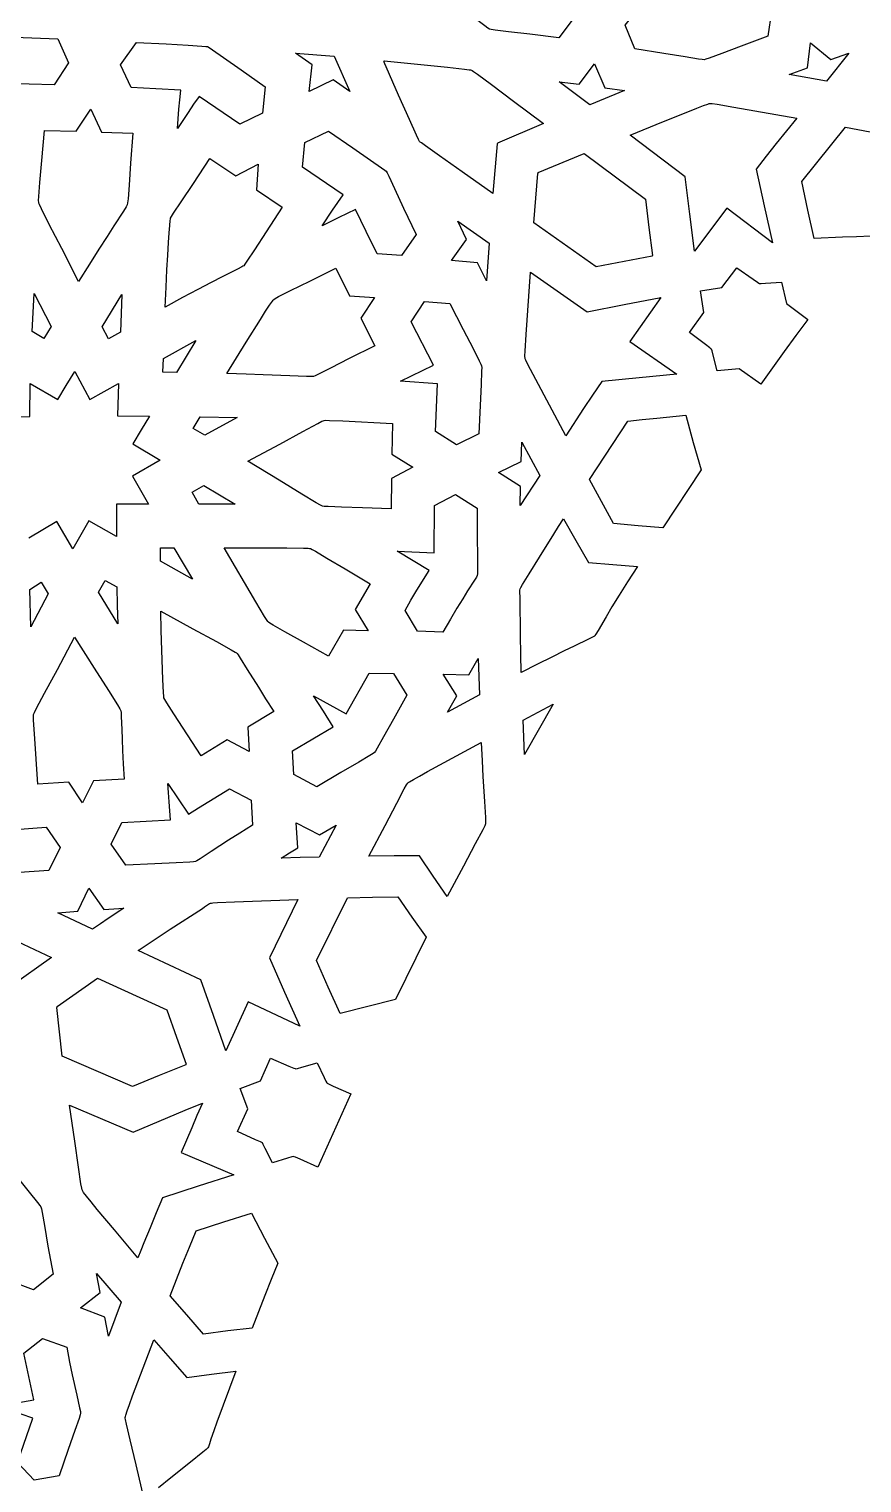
# Model space of a CAD drawing. Extents: x 2600 to 3740, y -1616 to -476.
# Drawn here: x 2776 to 2853.4, y -916 to -780.9 of the extents above; entities that cross this region are included whole.
import ezdxf

# ---------------------------------------------------------------- set-up
doc = ezdxf.new("R2010")
doc.units = 0
doc.layers.add('LAYER_1', color=18, linetype='CONTINUOUS')
doc.layers.add('LAYER_2', color=174, linetype='CONTINUOUS')

msp = doc.modelspace()

# ---------------------------------------------------------------- linework, layer by layer
at = {"layer": 'LAYER_1'}
for points in [[(2821.300599411117, -777.0627930925489), (2823.566145476207, -777.3661534397866), (2825.829499557602, -777.6854737566114), (2826.682832077133, -779.7864259050489), (2825.255372360336, -781.6857484148145), (2822.552663780312, -781.340700442544), (2820.573290685559, -781.1024695990899), (2819.321936577609, -780.9503346454318), (2818.970730237913, -780.9000777400822), (2818.803284957992, -780.8635743425489), (2818.656861905416, -780.7732897771189), (2818.368218532429, -780.5647994278002), (2817.360315828952, -779.8001764678745), (2815.771666855034, -778.5836556435282), (2813.594361618148, -776.9291871355176), (2813.910828903305, -774.5101502702832), (2816.029939010727, -773.5912354753614), (2819.652192428695, -776.380206422627), (2820.71073712868, -774.9972939209289), (2821.790864303695, -773.6311219499707), (2821.53450573666, -775.3453882829498), (2821.413770430013, -776.2035885767898)], [(2844.684602096664, -781.523761110127), (2842.198408195251, -782.4438191072481), (2840.383187812919, -783.1275832806032), (2839.234398754588, -783.5571124551459), (2838.908496535962, -783.6709323006606), (2838.74749882518, -783.7144654558301), (2838.576520148973, -783.702280397435), (2838.225321931333, -783.6517669277002), (2836.981595886645, -783.4462630695233), (2835.014978720891, -783.1189705119216), (2832.324128463852, -782.6909058855176), (2831.421723678695, -780.494708375752), (2832.82367070018, -778.7446168230176), (2837.314454391586, -779.4706300066114), (2837.792298629867, -776.1101563737989), (2839.067750290023, -779.3051026628614), (2843.232728317367, -777.7616151140332), (2844.999299362289, -779.2125428484082)], [(2779.678742721664, -783.9956239030957), (2778.333527877914, -786.0433839128614), (2773.679108932602, -785.9183839128614), (2773.353883102523, -789.5607789323926), (2771.869050338852, -786.3698914812207), (2767.587739303695, -788.7243226335645), (2765.661897018539, -787.4925721452832), (2765.902650192367, -784.9416383073926), (2768.46135868388, -783.5159395935733), (2770.331540869677, -782.4690161532819), (2771.518039435569, -781.8144096494209), (2771.856420700367, -781.6384570183088), (2772.025697067367, -781.5656617448926), (2772.200252580763, -781.5531169943081), (2772.562458694345, -781.5537899113447), (2773.848868270035, -781.5892787301976), (2778.662995651352, -781.7582581804395)], [(2797.706574752914, -788.674884157002), (2795.589021041977, -789.700274782002), (2791.817200973617, -787.1171754167676), (2791.301712891279, -787.858236771513), (2790.792832391361, -788.6038884528017), (2789.791871383773, -790.1065095232129), (2789.940207953297, -788.3211635265857), (2790.02215971889, -787.4291864667608), (2790.112153366195, -786.5380128191114), (2787.799179636527, -786.4128648199465), (2785.485352829086, -786.3045838640332), (2784.511597946273, -784.1815064714551), (2785.976044967758, -782.0957215593457), (2788.753867803098, -782.2467825983424), (2790.7865977612, -782.3562676072319), (2792.071155814768, -782.4355772484282), (2792.431908181323, -782.467479013146), (2792.604462936508, -782.4961121843457), (2792.754348271936, -782.5803088436112), (2793.050639169168, -782.7776514725848), (2794.086225687141, -783.5043816934947), (2795.718798566613, -784.6615169547518), (2797.955933883773, -786.2342713640332)], [(2850.111695602523, -785.7098573015332), (2846.657288864242, -785.0776551530957), (2848.348206832992, -784.4680054948926), (2848.652711227523, -782.1457398698926), (2850.529267624008, -783.6874268816114), (2852.213166549789, -783.0927308366895)], [(2805.812745407211, -786.6779053972364), (2804.28378422557, -785.588702516377), (2802.053529098617, -786.6503480241895), (2802.305970504867, -784.1797059343457), (2800.777009323227, -783.0905030534864), (2804.34823735057, -783.385333375752)], [(2819.549134567367, -791.4569581316114), (2819.543427780258, -791.5024140642286), (2819.501954391586, -791.5218842790723), (2819.106965377914, -796.1485474870801), (2816.253723774663, -794.1283685189496), (2814.160524845975, -792.6579024282918), (2812.841274027495, -791.7222180955437), (2812.476224608222, -791.4502531135224), (2812.368104349589, -791.362423372999), (2812.309876754867, -791.3063844011426), (2812.266757719197, -791.2402098159679), (2812.202199762671, -791.120359159275), (2812.008191625804, -790.7200768102672), (2811.356578228051, -789.2803182222832), (2810.345829181597, -786.9942635000962), (2808.96673710643, -783.8690675066114), (2809.045686081039, -783.8753541277051), (2809.015321090805, -783.8022034929395), (2812.413722661015, -784.1481556311417), (2814.900234860744, -784.4030169057196), (2816.470893874234, -784.5778007585753), (2816.911539743715, -784.6386053524519), (2817.045474997965, -784.6629631138564), (2817.121735885727, -784.6835206316114), (2817.193025509035, -784.7215809004465), (2817.309967433992, -784.7972682676296), (2817.681427379942, -785.0604090292554), (2818.978985993648, -786.0259477870527), (2821.024318784351, -787.5622926204496), (2823.827332809555, -789.6515992448926)], [(2829.514130905258, -786.3196900652051), (2831.354737594711, -786.5758546159864), (2828.125245407211, -787.9045899675489), (2825.276887252914, -785.7531617448926), (2827.126862838852, -785.9966004655957), (2828.557496383773, -784.0911744402051)], [(2843.597718551742, -793.8782685564161), (2844.339343305303, -797.3041981341647), (2845.099915817367, -800.7259705827832), (2840.860566452133, -797.5238831804395), (2837.86126835643, -801.5186799333692), (2837.417663471937, -798.0612797420455), (2836.991731002914, -794.6016572282911), (2831.863282516586, -790.7280152605176), (2834.967144920503, -789.4638015240484), (2837.240745953443, -788.5444014551797), (2838.066278503926, -788.2167481149158), (2838.684341769419, -787.9785880741363), (2839.094967769175, -787.8310179603693), (2839.222501800417, -787.7915468222179), (2839.298188522445, -787.7751344011426), (2839.377384660445, -787.7762943462635), (2839.513247958449, -787.7895460461154), (2839.954921773194, -787.8516317736128), (2841.517678448716, -788.1132819849868), (2847.357789352523, -789.1476929948926), (2845.461892739536, -791.5006178528212), (2844.521576483544, -792.6830602052281)], [(2780.612031295883, -804.3396638200879), (2779.035579443859, -801.2668529751688), (2777.883218734032, -799.0177615586906), (2777.166988243118, -797.5895295675887), (2776.976184041228, -797.1823421055964), (2776.923268088183, -797.0553241015723), (2776.898927047836, -796.9792969987989), (2776.895029973735, -796.8024512662026), (2776.914821421834, -796.4367317610933), (2777.019035647227, -795.13934933665), (2777.198701249193, -793.0885055320995), (2777.440949752914, -790.2855561540723), (2780.381135299789, -790.368731813252), (2781.731995895492, -788.3123963640332), (2782.730134323227, -790.4455598161817), (2785.653992965805, -790.5535920427442), (2785.44064343832, -793.3349157892458), (2785.295498487702, -795.3707846693972), (2785.200320685804, -796.6578205724038), (2785.165770269328, -797.0194704978544), (2785.136872604477, -797.1926453874707), (2785.101830681838, -797.2667112027872), (2785.03115864313, -797.3890209161897), (2784.785148813095, -797.7796055916618), (2783.890038311632, -799.1532708181358), (2783.249836022544, -800.1412855867723), (2782.487134629444, -801.3333779374315), (2781.6063833235, -802.7320149789309)], [(2811.972199752914, -799.9682343767286), (2810.606904342758, -801.9127229021192), (2808.345124557602, -801.7503999040723), (2807.342011649528, -799.696495811296), (2806.353394821273, -797.635577516377), (2804.792339412197, -798.38875547585), (2803.241212204086, -799.1623261736036), (2804.206718882668, -797.7128713820812), (2804.697593913112, -796.9936152580844), (2805.194856002914, -796.2787965105176), (2801.423035934555, -793.6956818864942), (2801.642152145492, -791.3963502214551), (2803.844971969711, -790.3479188249707), (2806.091302345817, -791.9073697656878), (2807.739200323531, -793.0423325793379), (2808.777851861152, -793.7646283107263), (2809.065330826895, -793.9747200970739), (2809.196442916977, -794.0860780046582), (2809.282903669152, -794.2340455214758), (2809.439230746736, -794.5525279606213), (2809.970613428635, -795.6956089210637), (2810.80885006369, -797.504463516321)], [(2858.287812545883, -795.0683778093457), (2854.239594772445, -800.1219666765332), (2852.924348765107, -800.1644304225842), (2851.609437653064, -800.216965182062), (2848.980347946273, -800.3398469255567), (2848.392043378057, -797.6953164110548), (2848.107019103531, -796.3710731774327), (2847.832093551742, -795.0447266862989), (2851.894563034164, -789.9733765886426), (2854.188946172384, -790.4067816556699), (2856.481843307602, -790.847979860127), (2857.381337202443, -792.9596725804129)], [(2797.140290573227, -795.7960084245801), (2799.54013188182, -797.4071229265332), (2798.043283865732, -799.69989611331), (2796.954163653102, -801.3815017624904), (2796.26083364614, -802.441682611612), (2796.058859470474, -802.7355333416315), (2795.951356247055, -802.8701813982129), (2795.88601396983, -802.915855851725), (2795.766844174118, -802.9844595263594), (2795.36857397402, -803.1930435339174), (2793.943174766664, -803.9138411466527), (2792.922253546565, -804.4364107315222), (2791.699989773625, -805.0739981551876), (2790.279487341423, -805.8317814074953), (2788.663850143539, -806.7149384782911), (2788.742147933081, -804.867275922958), (2788.81815616481, -803.2519015062987), (2788.890724643582, -801.8691241406011), (2788.958703174254, -800.7192527381528), (2789.020941561681, -799.8025962112418), (2789.076289610723, -799.119463472156), (2789.123597126233, -798.6701634331832), (2789.143876247933, -798.5332972113292), (2789.16171391307, -798.4550050066114), (2789.244205764315, -798.3001544974048), (2789.437190713634, -797.9926316421339), (2790.147510557067, -796.9160934210058), (2791.278414744517, -795.2184393984423), (2792.815644577133, -792.8927186296582), (2795.215516403305, -794.5038331316114), (2797.307954147445, -793.4296601579786)], [(2833.961091354477, -801.9297211931348), (2833.908723190414, -801.9394105241895), (2833.915681198227, -801.9922211931348), (2831.30818925041, -802.4835104625231), (2828.702546432602, -802.9845155046582), (2822.922272995102, -798.8667329118848), (2823.29242070018, -794.275470094502), (2823.333802536117, -794.2562745378614), (2823.339265182602, -794.2110017107129), (2827.591492965805, -792.4402344987989), (2833.293946579086, -796.665118532002), (2833.622597122127, -799.2980436440707)], [(2818.50775273143, -804.2579377458692), (2817.695344284164, -802.5865815446973), (2815.280274704086, -802.3654359148145), (2816.650361374008, -800.4160798357129), (2815.847199752914, -798.7317994402051), (2818.77353031932, -800.7759431169629)], [(2805.801087692367, -805.6762574480176), (2808.104340866195, -805.8227570818067), (2806.84530766307, -807.739337282002), (2808.156586959945, -810.3021424577832), (2805.762755839503, -811.5025558731819), (2804.016859869648, -812.3920133068651), (2802.911971548945, -812.952592139738), (2802.597740412828, -813.1039512624031), (2802.441163375961, -813.1663697527051), (2802.363525690761, -813.1743794381357), (2802.229010138917, -813.177011577542), (2801.789436198674, -813.1678753065164), (2800.228752315591, -813.1041251827586), (2797.760563940721, -813.002832793193), (2796.186609385742, -812.9467686899073), (2794.38632328807, -812.8917115495801), (2796.178806127703, -809.9810909461021), (2797.505103602066, -807.8603235946422), (2797.992794965873, -807.096861816096), (2798.363174554685, -806.5317356637665), (2798.615987223942, -806.1652359087248), (2798.698226231063, -806.0565617961462), (2798.750977829086, -805.9976533220411), (2798.89454769067, -805.9066496732105), (2799.204513349589, -805.740311486589), (2800.319885400163, -805.1765128308022), (2802.089600662269, -804.2960200163379), (2804.506165817367, -803.0885957048536)], [(2831.857423141586, -809.9154084489942), (2836.21283085643, -812.9577668474317), (2832.723463440188, -813.2917910869459), (2829.235993698227, -813.6450837419629), (2828.38479241768, -814.8930792908582), (2827.550830740009, -816.1527907562553), (2825.89901860057, -818.6830476091504), (2823.110492594822, -813.4483901659763), (2822.378705697814, -812.0429717565263), (2822.183165645289, -811.6421002964133), (2822.128575764212, -811.5169815233321), (2822.102998092758, -811.4420197771192), (2822.095217629878, -811.3649658318226), (2822.09334510792, -811.2314765332087), (2822.106798163577, -810.7953461636994), (2822.198816610849, -809.247558349243), (2822.61386235057, -803.4585145280957), (2827.882722213852, -807.1389497087598), (2831.304666055219, -806.4749832896086), (2834.729951217758, -805.8284791277051)], [(2846.410828903305, -806.3834870622754), (2848.398835495102, -807.8563874529004), (2847.284875905909, -809.3522983447851), (2846.182626986188, -810.8569299597604), (2845.092206991334, -812.3701556777507), (2844.013734176742, -813.8918488786817), (2841.998597457992, -812.4562867448926), (2839.95517094432, -812.6261323259473), (2839.58492149793, -811.1753628792667), (2839.485401967154, -810.7880152628456), (2839.434541061508, -810.6296876237989), (2839.386349372616, -810.5831642302325), (2839.277714324016, -810.4962563658303), (2838.882026802889, -810.1985379002931), (2837.397370651352, -809.0882447527051), (2838.721955612289, -807.2036774919629), (2838.410950973617, -805.2104676530957), (2840.402741745102, -804.8903382585645), (2841.785767868148, -803.0482362077832), (2843.300506968626, -804.1171377945418), (2843.705926168965, -804.4014656798283), (2843.822149709542, -804.477929985969), (2843.88128788768, -804.5093873308301), (2844.047586597903, -804.5088264606129), (2844.446737560637, -804.4837688635794), (2845.940949752914, -804.3876221941114)], [(2778.056855514633, -808.5148652361036), (2777.375123336898, -809.6274750993848), (2776.305329635727, -808.9831574724317), (2776.467439010727, -805.4535401628614)], [(2784.494141891586, -809.0394318864942), (2783.378419235336, -809.6650574968457), (2782.793702438461, -808.5495026872754), (2784.639771774398, -805.5367463396192)], [(2817.822266891586, -818.4966920183301), (2815.721467331039, -819.5102265642286), (2813.795625045883, -818.2784760759473), (2813.976441696273, -813.8403352068067), (2810.543793991195, -813.6146119402051), (2813.592042282211, -812.121661500752), (2811.513795211898, -808.0750153825879), (2812.744965866195, -806.2008393571973), (2815.112489059555, -806.3804047868848), (2816.351223501999, -808.807267005908), (2817.270241908947, -810.5765098336861), (2817.850007914637, -811.6958851051047), (2818.006566152709, -812.0142948555807), (2818.070985153305, -812.1731446550489), (2818.079332440054, -812.3397168584936), (2818.071792646322, -812.684843887025), (2818.018290510112, -813.9101506074405), (2817.928956130069, -815.8478411924806)], [(2789.694733932602, -812.7832215593457), (2788.440339401352, -812.7605927751661), (2788.484528854477, -811.4932282732129), (2791.507874801742, -809.8241914079786)], [(2792.331452682602, -818.6352570818067), (2791.261750534164, -817.9910157487989), (2791.91937382518, -816.9177888200879), (2795.33847172557, -816.9930909441114)], [(2809.727509811508, -820.3768952654004), (2811.689912155258, -821.6064027116895), (2809.696015670883, -822.6442445085645), (2809.66464360057, -825.4617951677442), (2806.990323137929, -825.3638347918763), (2805.033087416895, -825.3058918002498), (2803.795552822367, -825.2678217265013), (2803.447491067823, -825.2499438880928), (2803.280335739242, -825.2294801042676), (2803.208045244525, -825.1990473163619), (2803.088163584978, -825.1365708070775), (2802.705139604818, -824.9165933410659), (2801.36263883421, -824.1042876361182), (2799.245038762211, -822.810270456505), (2796.344544723617, -821.0522492693067), (2799.300784464837, -819.4442883724219), (2801.462570855113, -818.2651871401812), (2802.834547365675, -817.5292957749936), (2803.225808000824, -817.3320382307973), (2803.348010353199, -817.2768662699928), (2803.421357467758, -817.2509644792676), (2803.58868265768, -817.2414049848044), (2803.935527947422, -817.2472966071457), (2805.166929338512, -817.300205982838), (2809.774628952133, -817.5339387224317)], [(2838.462647750961, -821.8367188737989), (2834.907563522445, -827.2485841081739), (2832.621971566975, -827.0381084004115), (2830.335694625961, -826.8352082536817), (2829.2075280754, -824.7908518347967), (2828.086304977523, -822.7426789568067), (2831.653870895492, -817.3117860124707), (2833.000261918508, -817.1633854398788), (2834.347777476963, -817.0252778769825), (2837.044679000961, -816.7675507829786), (2837.740197977051, -819.3059472635084), (2838.096565750912, -820.572734706693)], [(2823.48056156932, -822.3646119402051), (2821.640992477523, -825.1720002458692), (2821.686158493148, -823.386798219502), (2819.640046432602, -822.0784791277051), (2821.754548385727, -821.0711549089551), (2821.811768844711, -819.2746003435254)], [(2791.783234909164, -825.0227387712598), (2791.159333541977, -823.9339631364942), (2792.233613327133, -823.3107331560254), (2795.172700241195, -825.0439942644239)], [(2814.47470219432, -836.9266389177442), (2812.12249882518, -836.8576691911817), (2810.951051071273, -834.9158051775098), (2811.49725890432, -833.9783511578248), (2812.056736378425, -833.0486618584923), (2813.191712692367, -831.1988404558301), (2810.231171920883, -829.4157746599317), (2813.653321579086, -829.5593446062207), (2813.676911666977, -825.1461060808301), (2815.634095504867, -824.1394532487989), (2817.667054489242, -825.4128144548536), (2817.665410648859, -828.0374473284643), (2817.675798328044, -829.9579949282711), (2817.679090393982, -831.1722517298457), (2817.672098342976, -831.513831854912), (2817.656159713852, -831.6780122087598), (2817.58254133393, -831.8215939565798), (2817.406513174229, -832.1063761526314), (2816.766867755034, -833.1099961877111), (2816.313070615315, -833.8340611758798), (2815.776503935365, -834.7097809105613), (2815.162077775071, -835.739768966326)], [(2827.996766403305, -830.4636719987989), (2830.279444484334, -830.6345609725961), (2832.560914352523, -830.8208344743848), (2831.636482624142, -832.2491854142233), (2830.844858409395, -833.50888876953), (2830.180208385495, -834.5958610183936), (2829.636699229651, -835.5060186389036), (2828.889770230972, -836.779555907219), (2828.674683742557, -837.1347685112028), (2828.60418292236, -837.2401992648153), (2828.557404831039, -837.2968323991895), (2828.496929315585, -837.3387587288653), (2828.386110665711, -837.4007455092856), (2828.014817656223, -837.5872422380834), (2826.683224652908, -838.2267210775705), (2825.72841943315, -838.6890704511533), (2824.584604917369, -839.2527379692245), (2823.254528492602, -839.922407263231), (2821.740937545883, -840.7027619646192), (2821.701045612117, -838.9755500936532), (2821.678089854607, -837.2479691734151), (2821.65472538768, -833.7924683855176), (2821.642175175395, -833.573687993659), (2821.622235887302, -833.353910102886), (2821.617236722933, -833.1361261971787), (2821.627317561999, -833.0289168274685), (2821.64950688182, -832.9233277605176), (2821.717522325482, -832.7813760107181), (2821.880490796971, -832.499086136512), (2822.485569958313, -831.5112524388014), (2823.453310635608, -829.9553475152302), (2824.772279098617, -827.8268922136426), (2825.226850988591, -827.1041912501819), (2825.691651657211, -826.3880036638379), (2826.837235182765, -828.429778950887)], [(2791.192200973617, -832.0222047136426), (2788.221894577133, -830.3436768816114), (2788.214753463852, -829.0961030290723), (2789.463868454086, -829.0887940691114)], [(2806.325043991195, -834.8378938005567), (2807.51117070018, -836.8058045671582), (2805.223878219711, -836.7684052751661), (2803.850831344711, -839.1755708025098), (2801.50350541952, -837.8579131768136), (2799.782484560526, -836.9000173991014), (2798.697016488155, -836.2895388260231), (2798.395504659588, -836.1107232901747), (2798.256348922836, -836.0141328142286), (2798.206697813907, -835.9538316991768), (2798.129915736731, -835.8432554692829), (2797.89446424681, -835.4717627738258), (2797.092550908925, -834.1308122022382), (2794.136994674789, -829.0842164323926), (2799.959331098716, -829.1054610101146), (2801.514690813486, -829.1255183752927), (2801.952214056564, -829.1425798238483), (2802.085785963275, -829.1534529892288), (2802.162507370102, -829.1661103532911), (2802.315767364872, -829.2382644990545), (2802.621414605108, -829.4099620250295), (2803.692920192153, -830.044851061467), (2805.383122871591, -831.0565051503108), (2807.698121383773, -832.4306519792676)], [(2777.77923710643, -833.3771851823926), (2776.155427291977, -836.4442017839551), (2776.061219528305, -832.976397828877), (2777.126527145492, -832.298907594502)], [(2784.241425827133, -836.1569093034864), (2782.450501754867, -833.2248566911817), (2783.069367721664, -832.1288178728223), (2784.162232711898, -832.7331269548536), (2784.19065789839, -834.4452397016105)], [(2798.742066696273, -844.331134157002), (2796.340028122055, -845.7790559099317), (2796.456055954086, -848.0344117448926), (2794.410157516586, -846.9497407243848), (2791.994324997055, -848.4240754411817), (2789.467281467444, -844.5394297538485), (2788.800159817565, -843.4964810071763), (2788.619995723645, -843.1981992391707), (2788.543732956039, -843.0480836198926), (2788.520356590401, -842.8844926276706), (2788.49655389231, -842.5434066292), (2788.444230027604, -841.3299240504156), (2788.296632125961, -836.7859376237989), (2788.262238815414, -835.0002320573926), (2791.235256169411, -836.6331430406559), (2793.414966685368, -837.8199934837476), (2794.789805270743, -838.576516436318), (2795.171783498042, -838.7983216816735), (2795.285779879346, -838.8709706477716), (2795.348206832992, -838.9184449480176), (2795.449050784283, -839.0533130603606), (2795.637669244328, -839.3464051267224), (2796.287474119811, -840.4003663784821), (2797.316110317705, -842.0665392172557), (2797.978267930764, -843.1248957673848)], [(2784.845429733383, -850.5988801286817), (2781.98349125682, -850.7512238786817), (2780.974610641586, -852.8104890154004), (2779.685304000961, -850.8838074968457), (2776.810334518539, -851.0627778337598), (2776.497023685123, -846.3831232898076), (2776.424962801324, -845.1322631805285), (2776.414488527113, -844.7798903981093), (2776.422730758773, -844.6098664568067), (2776.449041881371, -844.5353548538536), (2776.505031989362, -844.4111855969034), (2776.704877477245, -844.0134384564326), (2777.447827750698, -842.617260017156), (2778.632834630727, -840.4143605057125), (2780.24115116893, -837.3977692888379), (2782.040255913825, -840.2727651469988), (2783.373840054174, -842.365603024389), (2784.216709939889, -843.6891312727732), (2784.446254021607, -844.0664193960145), (2784.511675569442, -844.1846471016345), (2784.543671920883, -844.2561982439161), (2784.563632984718, -844.4221503235201), (2784.579152029478, -844.768211392545), (2784.615895907198, -845.9986614662974), (2784.646636662868, -846.882050954744), (2784.691967244885, -847.9435504000505), (2784.756645614605, -849.1826600440766)], [(2817.859437301742, -842.7803834245801), (2814.88714726268, -844.3891022966504), (2815.753053024398, -842.8709901140332), (2814.492310836898, -840.8363679216504), (2816.874421432602, -840.9050172136426), (2817.740357711898, -839.3868439958692)], [(2811.128205612289, -842.7936433122754), (2809.864217729523, -845.0325049695432), (2808.950614204071, -846.6769574688917), (2808.371587327553, -847.7160108245023), (2808.202600223774, -848.0050784528378), (2808.111329391586, -848.1386750505567), (2807.978531841148, -848.2351918726083), (2807.688950064606, -848.4134445325429), (2806.645243585866, -849.0228559395805), (2804.99182946067, -849.9823064187078), (2802.74032719432, -851.3071931169629), (2800.621156051742, -850.1833222673536), (2800.496918991195, -847.9755738542676), (2804.272218063461, -845.729815797627), (2803.356585397974, -844.2902094498861), (2802.449555709945, -842.8451569841504), (2805.47421391307, -844.5176423357129), (2807.624726608383, -840.7474549577832), (2809.882233932602, -840.7852052019239)], [(2822.057496383773, -848.3183167741895), (2821.916383102523, -845.1226533220411), (2824.72992070018, -843.6329530046582)], [(2814.874207809555, -861.5037720964551), (2813.578976327359, -859.6207012809164), (2812.290070846664, -857.7332948015332), (2809.945098444605, -857.7482049736759), (2807.60019047557, -857.7710908220411), (2809.097919134048, -854.9212735923329), (2810.185654023248, -852.8315671369376), (2810.879659213806, -851.513742732834), (2811.084095694166, -851.1479648240729), (2811.151561846978, -851.0390031847247), (2811.196198776352, -850.979571657002), (2811.254910213008, -850.9320049723519), (2811.363248291161, -850.8596258640159), (2811.728405115642, -850.6401393828689), (2812.290870737165, -850.320530226729), (2813.049846643101, -849.9002164087635), (2818.034882858383, -847.200274782002), (2818.113465947284, -848.8935912684622), (2818.191974585205, -850.3738122183864), (2818.332742907815, -852.6945887639617), (2818.425136625631, -854.1618469293969), (2818.443177007559, -854.5751699041463), (2818.443405279247, -854.701713439331), (2818.43710453807, -854.7748292253614), (2818.413295085675, -854.8445119644937), (2818.361600474794, -854.9604830465037), (2818.175729159919, -855.3317146527263), (2817.482271834118, -856.634306528963), (2816.375506678165, -858.6893954711722)], [(2796.786897018539, -854.8786042497754), (2795.584189485982, -855.6163959392591), (2794.539718847621, -856.2731014990607), (2792.915756590286, -857.3259162859792), (2791.895546920124, -858.002372723253), (2791.60576701573, -858.1886303459986), (2791.459626510727, -858.2677949236036), (2791.290712361435, -858.2918916311214), (2790.938340200437, -858.3163408117082), (2789.684794131451, -858.3767516903852), (2787.702132880032, -858.4699377562279), (2784.993501022445, -858.6168092058301), (2783.643372848617, -856.6508820818067), (2784.62997563182, -854.6370881364942), (2789.152802780258, -854.4033540056348), (2789.023611205459, -852.7097231804507), (2788.965519300142, -851.8624669691451), (2788.916322067367, -851.0146821306348), (2789.864905640457, -852.4458081395328), (2790.822083786117, -853.8712037370801), (2791.764567112789, -853.2715883949998), (2792.713881809161, -852.6827468526408), (2794.62167485057, -851.5197785661817), (2796.651246383773, -852.5716889665723)], [(2773.032044723617, -855.399737672627), (2777.60116703807, -855.0715363786817), (2778.883088424789, -856.9543183611036), (2777.837769821273, -859.0879548357129), (2775.108500407852, -859.3015574304269), (2773.11293745307, -859.4756049737482), (2771.851166719987, -859.5862366887745), (2771.49548023754, -859.6103151178951), (2771.323273971664, -859.6095917986036), (2771.161251879596, -859.5517995383889), (2770.835534220252, -859.4079082282049), (2769.69059140824, -858.8695027939643), (2767.883603952648, -858.0097241679516), (2765.409730270492, -856.8439210222364), (2765.310341607626, -855.630992543912), (2765.226319625961, -854.4169038103223), (2767.146210983383, -853.0957673357129), (2771.269013717758, -855.070636110127), (2772.801637008773, -851.9423402116895)], [(2802.969483688461, -857.8468049333692), (2801.206692642027, -857.8875994412895), (2799.444184616195, -857.938800172627), (2800.211587423479, -857.4644169110944), (2800.983399704086, -856.9972413347364), (2800.835572555648, -854.6815675066114), (2802.991578415023, -855.7993653581739), (2804.540101364242, -854.8804658220411)], [(2782.94638188182, -862.7253907487989), (2784.817384079086, -862.6015809343457), (2783.355468789939, -863.5708792330404), (2782.628555438587, -864.0615375017939), (2781.906312301742, -864.5589936540723), (2778.672608688461, -863.0466340349317), (2780.524201706039, -862.8961976335645), (2781.569733932602, -860.7552369402051)], [(2798.342469528305, -867.2139008806348), (2799.740466193124, -870.4015419106106), (2800.451833533089, -871.9898402862705), (2801.17733891307, -873.5716737077832), (2796.364472702133, -871.3207886980176), (2794.308656051742, -875.8735841081739), (2793.132003822224, -872.573099944955), (2791.97226078807, -869.2666352556348), (2786.150025680648, -866.5436890886426), (2787.628959115372, -865.5418235550637), (2789.121119768471, -864.5595577942183), (2792.122224166977, -862.6203645036817), (2792.304236523891, -862.4899688083842), (2792.483179208728, -862.3530724976816), (2792.668343286264, -862.2293044592661), (2792.766161805036, -862.1784775695698), (2792.869019821273, -862.1382935808301), (2792.94631248791, -862.1227260198016), (2793.081303212689, -862.1070879858601), (2793.524177286835, -862.0749309645446), (2795.100085084625, -862.0024063653366), (2801.001252487289, -861.7870209978223)], [(2812.903382614242, -865.295977907002), (2810.05462773143, -871.1106446550489), (2807.483912927916, -871.7493229414133), (2804.915833786117, -872.398516969502), (2803.81850974197, -869.9398308384718), (2802.73153813182, -867.4765504167676), (2805.590333297836, -861.6413758562207), (2807.92991125054, -861.5870670114275), (2810.269807174789, -861.5487702654004), (2811.580254553887, -863.4268305315485)], [(2790.604371383773, -877.0980714128614), (2790.555512741195, -877.1186097429395), (2790.572572067367, -877.1684754655957), (2788.087358590909, -878.1749972275322), (2785.605836227523, -879.1905854509473), (2779.095216110336, -876.3643220232129), (2778.578400924789, -871.829669313252), (2778.615632370102, -871.8026307390332), (2778.611176803695, -871.7570374773145), (2782.364747360336, -869.1237519548536), (2788.82089360057, -872.0706666277051), (2789.707989413318, -874.5860161640246)], [(2805.922272995102, -879.8767121599317), (2802.85165531932, -886.6768677995801), (2801.208562239023, -885.9521737251137), (2800.769106009609, -885.7599750195966), (2800.644081234589, -885.7098099848092), (2800.581879928695, -885.6915620134473), (2800.420824443999, -885.7283784634083), (2800.039894642042, -885.8422051390125), (2798.617799118148, -886.2820466325879), (2797.952246301852, -884.9413305479166), (2797.77565958793, -884.582608221107), (2797.693848922836, -884.4378846452832), (2797.637140384252, -884.4023411964117), (2797.512905953563, -884.3399197098433), (2797.064178924558, -884.1310981345675), (2795.38192875682, -883.3541291521192), (2796.329926803695, -881.2547486589551), (2795.638886764633, -879.3818543718457), (2797.506867721664, -878.6483186052442), (2798.454865768539, -876.5489381120801), (2800.158202575839, -877.2793730198564), (2800.613735990009, -877.4731348197877), (2800.743279274254, -877.5237195668362), (2800.807648971664, -877.5421326921582), (2800.969209559748, -877.5065618904193), (2801.351990178078, -877.3979697595416), (2802.784394577133, -876.9890321062207), (2803.419662545214, -878.3432413732662), (2803.591003996863, -878.7041477447071), (2803.671510055648, -878.8493378923536), (2803.726648903995, -878.8833872360535), (2803.847555408608, -878.9427465096514), (2804.284396942147, -879.1407020951724)], [(2790.156586959945, -885.3239930437207), (2795.049439743148, -887.3943818376661), (2791.727693756838, -888.4556975071928), (2788.411988571273, -889.5357392595411), (2787.830093129478, -890.9300182995728), (2787.248111519679, -892.3243461522485), (2786.677168472298, -893.723044569801), (2786.399312887772, -894.4253832879788), (2786.128388717758, -895.1304353044629), (2783.934118707043, -892.5247482569794), (2782.337681574752, -890.6103596226335), (2781.765063283485, -889.9124196489839), (2781.343598746386, -889.3873252049348), (2781.073853141644, -889.0350832659249), (2780.99605155709, -888.9237841656341), (2780.956391647445, -888.8557008073926), (2780.933309281478, -888.7816137081468), (2780.904452319921, -888.6510062493094), (2780.82854451929, -888.2205307582012), (2780.597862772703, -886.6846410196348), (2780.250424955674, -884.2528396771445), (2779.772309616195, -880.9299348161817), (2785.69134648143, -883.4345429704786), (2787.291451835131, -882.7438982370086), (2788.894762740299, -882.060638175881), (2790.502528540935, -881.3880380926187), (2792.115998581039, -880.7293732927442), (2791.610357015297, -881.8711395620526), (2791.118264384479, -883.0188811376566)], [(2778.230988815414, -896.643390016377), (2776.406434372055, -898.0789826677442), (2774.266755416977, -897.2746156023145), (2773.483430221664, -892.8814881609082), (2770.095338180648, -893.3807252214551), (2772.738007858383, -891.2756684587598), (2769.841645553695, -887.7411073015332), (2770.696290329086, -885.6679414079786), (2773.072144821273, -885.3604768083692), (2774.762436417974, -887.4665951503359), (2776.010163951459, -888.9987666895099), (2776.798113487233, -889.9683927143831), (2777.014292151451, -890.2458140616106), (2777.109071090805, -890.3868745134473), (2777.152781643113, -890.5486576792734), (2777.219612764321, -890.8889335478348), (2777.431555097502, -892.102424428859), (2777.762734858487, -894.0222692279096)], [(2799.129304245102, -895.6257966325879), (2798.515340513648, -897.1234330040534), (2797.912619629617, -898.6256816719479), (2797.321721583115, -900.1326112332481), (2796.743226364242, -901.6442902849317), (2794.474330294897, -901.9176423305607), (2792.206361129867, -902.1985810564161), (2790.666962978116, -900.4293348091613), (2789.133607223617, -898.6548493669629), (2789.714079679996, -897.1378344959787), (2790.306937790864, -895.6255616446723), (2790.911664248481, -894.1179877387397), (2791.527741745102, -892.615069703877), (2794.102601007957, -891.7815181460106), (2796.680909469711, -890.9586976335645), (2797.900286723532, -893.2947757135191)], [(2784.571442916977, -899.2508729265332), (2783.385011032211, -902.3906892107129), (2783.046723678695, -900.6307099626661), (2780.773499801742, -899.7764771745801), (2782.612794235336, -898.3440125749707), (2782.280152633773, -896.5690949724317)], [(2778.802857711898, -915.371661500752), (2776.465333297836, -915.7858460710645), (2774.937379196273, -914.1370576189161), (2776.343324020492, -910.0306580827832), (2773.076875045883, -908.9021485612989), (2776.437806442367, -908.3253968523145), (2775.506684616195, -903.9908479021192), (2777.249085739242, -902.6129029558301), (2779.50238163768, -903.4357789323926), (2779.772665794111, -904.809009840938), (2780.020465678376, -906.0075031874916), (2780.431185000111, -907.8828192408444), (2780.69968434229, -909.0668111848931), (2780.769709252111, -909.4011493948167), (2780.79110844432, -909.5645631120801), (2780.754050920257, -909.7218910820554), (2780.652720318344, -910.0409132602201), (2780.264943855243, -911.1655428696579), (2779.643187003575, -912.9414571974748)]]:
    msp.add_lwpolyline(points, close=True, dxfattribs=at)
for points in [[(2773.086640670883, -816.9307740495801), (2776.072755172836, -816.8755982683301), (2776.117646530258, -813.8066132829786), (2778.670564010727, -815.3121522234082), (2779.45909634254, -813.9958022314188), (2780.258942916977, -812.6862519548536), (2781.663483932602, -815.3059266374707), (2784.313721969711, -813.8169282243848), (2784.211274459945, -816.8200715349317), (2787.20517094432, -816.8461945818067), (2786.4195963812, -818.1323974979312), (2785.64511235057, -819.4252656267286), (2788.198029831039, -820.9308045671582), (2785.632447555648, -822.4380982683301), (2787.110139206039, -825.0272553728223), (2784.142579391586, -825.0499451921582), (2784.143372848617, -828.0389130876661), (2781.563325241195, -826.5809357927442), (2780.069733932602, -829.1993134782911), (2778.577790573227, -826.635089235127), (2775.980134323227, -828.1986115739942)], [(2774.927078256791, -865.7177200791643), (2778.103150680648, -867.1786378191114), (2774.331757858383, -869.8514130876661)], [(2786.703461959945, -917.5571778581739), (2785.949194690389, -914.3740340625588), (2785.394957826954, -912.0452782254235), (2785.055657234117, -910.5704145569584), (2784.971266121821, -910.1530373516616), (2784.951200526167, -910.0243352927419), (2784.946198776352, -909.9489472673536), (2784.959268864594, -909.8757938181163), (2784.993258882052, -909.752249997603), (2785.123471840574, -909.3540137991429), (2785.335783923856, -908.7542837847618), (2785.629141403835, -907.9531050672485), (2787.591950729477, -902.7348054216504), (2789.133137447312, -904.4886622013476), (2790.68026860057, -906.2372773454786), (2792.955852096584, -905.9361267169497), (2795.232423141586, -905.6425355241895), (2794.035238216309, -908.8076877324954), (2793.450474498058, -910.3953026904436), (2793.165849026966, -911.1918647413129), (2792.888032272445, -911.9908326433301), (2792.829493998604, -912.1960249289228), (2792.777603774306, -912.4046066533751), (2792.712415836188, -912.6064089472679), (2792.668602173394, -912.7015900360609), (2792.613984420883, -912.7912629411817), (2792.564599174423, -912.8455707136461), (2792.471239183946, -912.9310561708544), (2792.153713619258, -913.1966720565615), (2791.003270693171, -914.1142671325545), (2789.180554015706, -915.561838842109), (2788.022686261795, -916.4899255197682)]]:
    msp.add_lwpolyline(points, dxfattribs=at)
at = {"layer": 'LAYER_2'}
msp.add_lwpolyline([(3169.765015915023, -475.9542725847364, 0.4142135623730951), (2599.765015915023, -1045.954272584736, 0.4142135623730951), (3169.765015915023, -1615.954272584736, 0.4142135623730951), (3739.765015915023, -1045.954272584736, 0.4142135623730951)], format="xyb", close=True, dxfattribs=at)

doc.saveas('drawing.dxf')
